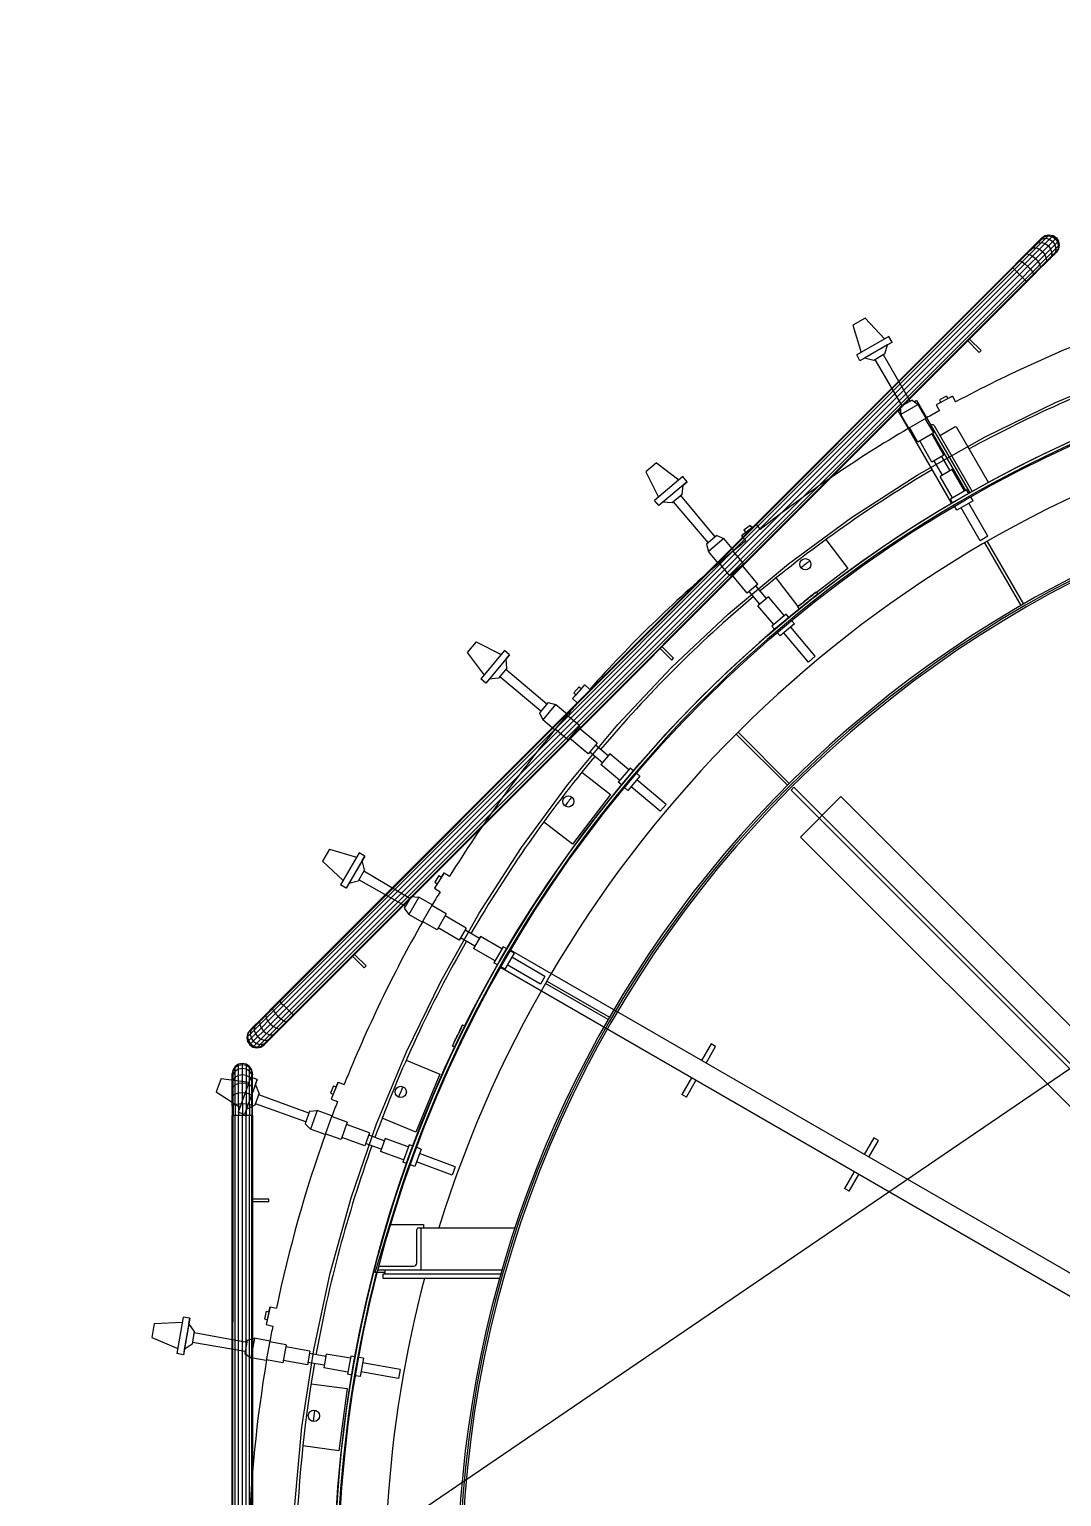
# Model space of a CAD drawing. Header units: metres. Extents: x 0 to 63075, y 0 to 44550.
# Drawn here: x 56310 to 56681, y 40402 to 40929 of the extents above; entities that cross this region are included whole.
import ezdxf

# ---------------------------------------------------------------- set-up
doc = ezdxf.new("R2010")
doc.units = ezdxf.units.M
doc.header["$LTSCALE"] = 75
for name, color, linetype in [('GSB', 7, 'Continuous'), ('ML6', 1, 'Continuous'), ('SDM', 7, 'Continuous'), ('SL1', 8, 'Continuous')]:
    doc.layers.add(name, color=color, linetype=linetype)
doc.styles.add('ROMANS', font='ROMANS.SHX')
doc.dimstyles.new('75___1-75', dxfattribs={"dimscale": 75, "dimtxt": 2.5, "dimasz": 2, "dimexe": 1.5, "dimexo": 1, "dimgap": 0.5, "dimtad": 1, "dimdec": 0, "dimzin": 12, "dimtxsty": 'ROMANS', "dimcen": 0, "dimclrd": 256, "dimclre": 256, "dimclrt": 3, "dimazin": 3, "dimtfac": 1, "dimtdec": 0, "dimtmove": 0, "dimatfit": 0, "dimfxl": 1, "dimlwd": -1, "dimlwe": -1, "dimarcsym": 0})

# ---------------------------------------------------------------- blocks, each defined once
blk = doc.blocks.new('A$C6bae614f')
at = {"layer": 'SL1'}
for p, q in [((391580.4, 46855.4), (391511.6, 46786.6)), ((391549.6, 46859.1), (391525, 46834.5)), ((391543.9, 46850.8), (391529.2, 46836.1)), ((391551.1, 46850.5), (391535.4, 46834.8)), ((391596.3, 46858.1), (391537.5, 46799.3)), ((391538.4, 46848), (391543.9, 46850.8)), ((391556.1, 46863), (391543.9, 46850.8)), ((391543.9, 46850.8), (391551.1, 46850.5)), ((391558, 46867.6), (391549.6, 46859.1)), ((391549.6, 46859.1), (391556.1, 46863)), ((391564.2, 46863.6), (391551.1, 46850.5)), ((391551.1, 46850.5), (391559, 46847.2)), ((391565.3, 46872.2), (391556.1, 46863)), ((391556.1, 46863), (391564.2, 46863.6)), ((391563.3, 46872.8), (391558, 46867.6)), ((391558, 46867.6), (391565.3, 46872.2)), ((391559, 46847.2), (391583.1, 46871.3)), ((391563.3, 46872.8), (391571, 46877.9)), ((391565.1, 46874.6), (391563.3, 46872.8)), ((391574.1, 46873.5), (391564.2, 46863.6)), ((391564.2, 46863.6), (391572.7, 46861)), ((391565.1, 46874.6), (391573, 46879.9)), ((391571, 46877.9), (391565.3, 46872.2)), ((391565.3, 46872.2), (391574.1, 46873.5)), ((391571, 46877.9), (391573, 46879.9)), ((391571, 46877.9), (391580.2, 46879.6)), ((391572.7, 46861), (391580.4, 46855.4)), ((391573, 46879.9), (391582.3, 46881.7)), ((391580.2, 46879.6), (391574.1, 46873.5)), ((391574.1, 46873.5), (391583.1, 46871.3)), ((391580.2, 46879.6), (391582.3, 46881.7)), ((391580.2, 46879.6), (391589.5, 46877.7)), ((391590.8, 46865.9), (391580.4, 46855.4)), ((391580.4, 46855.4), (391585.9, 46847.8)), ((391582.3, 46881.7), (391591.6, 46879.9)), ((391583.1, 46871.3), (391589.5, 46877.7)), ((391583.1, 46871.3), (391590.8, 46865.9)), ((391598.5, 46849.1), (391588.6, 46839.2)), ((391589.5, 46877.7), (391591.6, 46879.9)), ((391589.5, 46877.7), (391597.4, 46872.4)), ((391599.6, 46874.6), (391590.8, 46865.9)), ((391590.8, 46865.9), (391596.3, 46858.1)), ((391591.6, 46879.9), (391599.6, 46874.6)), ((391602.7, 46864.5), (391596.3, 46858.1)), ((391596.3, 46858.1), (391598.5, 46849.1)), ((391598.5, 46849.1), (391597.2, 46840.3)), ((391597.4, 46872.4), (391602.7, 46864.5)), ((391604.6, 46855.2), (391598.5, 46849.1)), ((391599.6, 46874.6), (391604.8, 46866.7)), ((391602.7, 46864.5), (391604.8, 46866.7)), ((391602.7, 46864.5), (391604.6, 46855.2)), ((391604.6, 46855.2), (391602.9, 46846)), ((391604.6, 46855.2), (391606.7, 46857.3)), ((391604.8, 46866.7), (391606.7, 46857.3)), ((391606.7, 46857.3), (391604.8, 46848)), ((389722.6, 45029.6), (391529.2, 46836.1)), ((391510.1, 46819.6), (391494.3, 46803.9)), ((391517.8, 46817.3), (391499.4, 46798.8)), ((391525, 46834.5), (391510.1, 46819.6)), ((391510.1, 46819.6), (391512.9, 46819.8)), ((391512.9, 46819.8), (391517.8, 46817.3)), ((391535.4, 46834.8), (391517.8, 46817.3)), ((391517.8, 46817.3), (391524.3, 46812.5)), ((391588.6, 46839.2), (391523.8, 46774.4)), ((391524.3, 46812.5), (391542.6, 46830.8)), ((391525, 46834.5), (391529.2, 46836.1)), ((391529.2, 46836.1), (391535.4, 46834.8)), ((391535.4, 46834.8), (391542.6, 46830.8)), ((391542.6, 46830.8), (391559, 46847.2)), ((391542.6, 46830.8), (391549.8, 46824.8)), ((391588, 46831.1), (391544.7, 46787.9)), ((391549.8, 46824.8), (391555.8, 46817.6)), ((391555.8, 46817.6), (391559.8, 46810.4)), ((391559, 46847.2), (391566.4, 46841.5)), ((391566.4, 46841.5), (391572.2, 46834)), ((391572.2, 46834), (391575.5, 46826.1)), ((391584.1, 46824.6), (391572.9, 46813.4)), ((391575.7, 46818.9), (391572.9, 46813.4)), ((391575.5, 46826.1), (391575.7, 46818.9)), ((391592.6, 46833.1), (391584.1, 46824.6)), ((391588, 46831.1), (391584.1, 46824.6)), ((391585.9, 46847.8), (391588.6, 46839.2)), ((391597.2, 46840.3), (391588, 46831.1)), ((391588.6, 46839.2), (391588, 46831.1)), ((391597.2, 46840.3), (391592.6, 46833.1)), ((391597.8, 46838.3), (391592.6, 46833.1)), ((391604.8, 46848), (391597.2, 46840.3)), ((391602.9, 46846), (391597.8, 46838.3)), ((391597.8, 46838.3), (391599.6, 46840.1)), ((391604.8, 46848), (391599.6, 46840.1)), ((391499.4, 46798.8), (389707.6, 45007.1)), ((391544.6, 46785.1), (389728.9, 44969.6)), ((389729.9, 45018.2), (391505, 46793.2)), ((389738.5, 45048.2), (391494.3, 46803.9)), ((391511.6, 46786.6), (389755.8, 45030.9)), ((391518.2, 46780), (389762.4, 45024.3)), ((391544.7, 46787.9), (389771.7, 45015)), ((391494.3, 46803.9), (391495.7, 46802.6)), ((391495.7, 46802.6), (391499.4, 46798.8)), ((391499.4, 46798.8), (391523.8, 46774.4)), ((391524.3, 46812.5), (391505, 46793.2)), ((391537.5, 46799.3), (391518.2, 46780)), ((391524.3, 46812.5), (391531.2, 46806.2)), ((391531.2, 46806.2), (391537.5, 46799.3)), ((391537.5, 46799.3), (391542.2, 46792.9)), ((391542.2, 46792.9), (391544.7, 46787.9)), ((391559.5, 46800), (391544.6, 46785.1)), ((391544.7, 46787.9), (391544.6, 46785.1)), ((391572.9, 46813.4), (391559.5, 46800)), ((391561.1, 46804.2), (391559.5, 46800)), ((391559.8, 46810.4), (391561.1, 46804.2)), ((391523.8, 46774.4), (389732, 44982.7)), ((391523.8, 46774.4), (391527.5, 46770.7)), ((391527.5, 46770.7), (391528.8, 46769.4)), ((391141.5, 46682), (391112.4, 46665.2)), ((391141.5, 46682), (391187.7, 46632.5)), ((391112.4, 46665.2), (391132.1, 46600.5)), ((391198.4, 46638.7), (391121.4, 46594.3)), ((391206.3, 46625), (391198.4, 46638.7)), ((391206.3, 46625), (391129.3, 46580.6)), ((391195.3, 46618.6), (391140.3, 46586.9)), ((391189.2, 46596.7), (391195.3, 46618.6)), ((391195.3, 46618.6), (391206.3, 46625)), ((391387.4, 46627.9), (391415.1, 46600.3)), ((391419.6, 46604.8), (391391.9, 46632.4)), ((391415.1, 46600.3), (391419.6, 46604.8)), ((391129.3, 46580.6), (391121.4, 46594.3)), ((391140.3, 46586.9), (391129.3, 46580.6)), ((391162.3, 46581.2), (391140.3, 46586.9)), ((391189.2, 46596.7), (391162.3, 46581.2)), ((391230.6, 46472.7), (391165.8, 46583.2)), ((391249.1, 46483.3), (391185.8, 46594.8)), ((391597.6, 46480.7), (391770.5, 46552.3)), ((391221, 46459.9), (391226.4, 46463)), ((391254, 46486.2), (391225.7, 46469.8)), ((391225.7, 46469.8), (391227.5, 46451.6)), ((391268.8, 46475.5), (391227.5, 46451.6)), ((391254, 46486.2), (391268.8, 46475.5)), ((391263.8, 46484.6), (391259.5, 46482.2)), ((391265, 46485.3), (391263.8, 46484.6)), ((391265, 46485.3), (391392.5, 46264.4)), ((391287.5, 46443.3), (391268.8, 46475.5)), ((391350.8, 46495.5), (391312.1, 46475.1)), ((391323, 46480.8), (391312.1, 46475.1)), ((391312.1, 46475.1), (391319.5, 46460.9)), ((391336.6, 46495.9), (391319.8, 46487.1)), ((391319.8, 46487.1), (391323, 46480.8)), ((391339.9, 46489.7), (391323, 46480.8)), ((391336.6, 46495.9), (391339.9, 46489.7)), ((391339.9, 46489.7), (391350.8, 46495.5)), ((391350.8, 46495.5), (391358, 46481.8)), ((391429.3, 46398.7), (391597.6, 46480.7)), ((391221, 46459.9), (391348.5, 46239)), ((391246.1, 46419.4), (391227.5, 46451.6)), ((391287.5, 46443.3), (391246.1, 46419.4)), ((391305.8, 46407.7), (391285.8, 46442.4)), ((391267.7, 46385.7), (391247.7, 46420.3)), ((391266.2, 46306.8), (391429.3, 46398.7)), ((391305.8, 46407.7), (391267.7, 46385.7)), ((391300.7, 46426.1), (391299.5, 46425.4)), ((391330.5, 46354.3), (391301.2, 46405.1)), ((391303.3, 46406.2), (391381.9, 46269.9)), ((391306.8, 46425.5), (391398, 46267.5)), ((391325.9, 46404.4), (391354.9, 46421.1)), ((391436.9, 46289), (391361, 46420.5)), ((391301.6, 46337.6), (391272.3, 46388.4)), ((390641.9, 46335.8), (390616.1, 46314.2)), ((390641.9, 46335.8), (390695.9, 46295.1)), ((391330.5, 46354.3), (391301.6, 46337.6)), ((391326.7, 46306.3), (391306.8, 46340.6)), ((391345.1, 46316.9), (391325.3, 46351.3)), ((390616.1, 46314.2), (390646.8, 46253.8)), ((390705.4, 46303), (390637.3, 46245.9)), ((390715.6, 46290.9), (390647.5, 46233.8)), ((390715.6, 46290.9), (390705.4, 46303)), ((390705.9, 46282.7), (390715.6, 46290.9)), ((391109, 46205.1), (391266.2, 46306.8)), ((391350.4, 46320), (391321.4, 46303.3)), ((391351, 46252.1), (391321.4, 46303.3)), ((391379.9, 46268.8), (391350.4, 46320)), ((390705.9, 46282.7), (390657.2, 46241.9)), ((390703.7, 46260.1), (390679.9, 46240.1)), ((390782.4, 46158.8), (390700.7, 46257.5)), ((390703.7, 46260.1), (390705.9, 46282.7)), ((391384.7, 46271.5), (391346.2, 46249.3)), ((391389.8, 46262.8), (391384.7, 46271.5)), ((391400, 46245.1), (391394.5, 46254.6)), ((390647.5, 46233.8), (390637.3, 46245.9)), ((390657.2, 46241.9), (390647.5, 46233.8)), ((390679.9, 46240.1), (390657.2, 46241.9)), ((390766, 46145.1), (390683, 46242.7)), ((391351.2, 46240.6), (391346.2, 46249.3)), ((391361.4, 46222.9), (391356, 46232.3)), ((391400, 46245.1), (391361.4, 46222.9)), ((391417.1, 46149.6), (391371.5, 46228.7)), ((391435.6, 46160.2), (391389.9, 46239.3)), ((390880.4, 46188.4), (390845.8, 46161.6)), ((390866.3, 46186.4), (390851.4, 46174.8)), ((390866.3, 46186.4), (390870.6, 46180.9)), ((390870.6, 46180.9), (390880.4, 46188.4)), ((390880.4, 46188.4), (390889.9, 46176.2)), ((390958.2, 46094.2), (391109, 46205.1)), ((390786.7, 46162.4), (390761.7, 46141.5)), ((390803.2, 46154.6), (390766.6, 46123.9)), ((390786.7, 46162.4), (390803.2, 46154.6)), ((390827.1, 46126), (390803.2, 46154.6)), ((390855.6, 46169.2), (390845.8, 46161.6)), ((390845.8, 46161.6), (390855.6, 46148.9)), ((390851.4, 46174.8), (390855.6, 46169.2)), ((390870.6, 46180.9), (390855.6, 46169.2)), ((391047.7, 46152.4), (391100.6, 46083.4)), ((391435.6, 46160.2), (391417.1, 46149.6)), ((391433.9, 46148.1), (391520.7, 45997.9)), ((390761.7, 46141.5), (390766.6, 46123.9)), ((390790.5, 46095.3), (390766.6, 46123.9)), ((390827.1, 46126), (390790.5, 46095.3)), ((390851.4, 46094.2), (390825.7, 46124.8)), ((391515.2, 45994.7), (391428.4, 46144.9)), ((390817.6, 46065.9), (390791.9, 46096.5)), ((390814.4, 45974.3), (390958.2, 46094.2)), ((390851.4, 46094.2), (390817.6, 46065.9)), ((390885, 46045.9), (390847.3, 46090.8)), ((391100.6, 46083.4), (391025.2, 46025.5)), ((390859.4, 46024.4), (390821.7, 46069.3)), ((390885, 46045.9), (390859.4, 46024.4)), ((390905.8, 46011.6), (390880.3, 46042)), ((390981.4, 45992.4), (390928.7, 46061)), ((390889.5, 45997.9), (390864, 46028.3)), ((390910.5, 46015.5), (390884.9, 45994)), ((390948.4, 45970.2), (390910.5, 46015.5)), ((391024.4, 46026.5), (391028.4, 46021.6)), ((390678.1, 45846), (390814.4, 45974.3)), ((390922.9, 45948.8), (390884.9, 45994)), ((390952.7, 45973.8), (390918.6, 45945.2)), ((390959.2, 45966.1), (390952.7, 45973.8)), ((390984.5, 45986.7), (390980.5, 45991.7)), ((390925.1, 45937.5), (390918.6, 45945.2)), ((390972.3, 45950.4), (390938.2, 45921.8)), ((391022.1, 45873), (390963.4, 45943)), ((390972.3, 45950.4), (390965.3, 45958.8)), ((390210, 45908), (390188.4, 45882.3)), ((390210, 45908), (390270.3, 45877.4)), ((390938.2, 45921.8), (390931.2, 45930.2)), ((391005.8, 45859.3), (390947.1, 45929.3)), ((390188.4, 45882.3), (390229.1, 45828.2)), ((390278.3, 45886.8), (390221.1, 45818.7)), ((390290.4, 45876.7), (390233.2, 45808.6)), ((390282.3, 45866.9), (390241.4, 45818.2)), ((390290.4, 45876.7), (390278.3, 45886.8)), ((390282.3, 45866.9), (390290.4, 45876.7)), ((390284, 45844.3), (390282.3, 45866.9)), ((390650.9, 45891.5), (390678.6, 45863.9)), ((390683.1, 45868.3), (390655.4, 45896)), ((390678.6, 45863.9), (390683.1, 45868.3)), ((391022.1, 45873), (391005.8, 45859.3)), ((390284, 45844.3), (390264, 45820.5)), ((390379.1, 45758.2), (390281.5, 45841.2)), ((390549.8, 45709.7), (390678.1, 45846)), ((390233.2, 45808.6), (390221.1, 45818.7)), ((390241.4, 45818.2), (390233.2, 45808.6)), ((390264, 45820.5), (390241.4, 45818.2)), ((390365.3, 45741.8), (390266.6, 45823.5)), ((390470.5, 45804.4), (390441.1, 45772)), ((390456.9, 45799.9), (390444.2, 45785.9)), ((390462.2, 45795.2), (390449.4, 45781.1)), ((390456.9, 45799.9), (390462.2, 45795.2)), ((390462.2, 45795.2), (390470.5, 45804.4)), ((390470.5, 45804.4), (390481.9, 45794)), ((390382.7, 45762.5), (390361.7, 45737.5)), ((390382.7, 45762.5), (390400.3, 45757.6)), ((390449.4, 45781.1), (390441.1, 45772)), ((390441.1, 45772), (390452.9, 45761.2)), ((390444.2, 45785.9), (390449.4, 45781.1)), ((390361.7, 45737.5), (390369.6, 45721)), ((390400.3, 45757.6), (390369.6, 45721)), ((390428.8, 45733.7), (390398.1, 45697.1)), ((390428.8, 45733.7), (390400.3, 45757.6)), ((390458.2, 45706.5), (390427.6, 45732.2)), ((390398.1, 45697.1), (390369.6, 45721)), ((390429.9, 45672.8), (390399.3, 45698.5)), ((390429.9, 45565.9), (390549.8, 45709.7)), ((390458.2, 45706.5), (390429.9, 45672.8)), ((390499.7, 45664.8), (390454.8, 45702.5)), ((390837.3, 45691.4), (390959.9, 45568.7)), ((390478.2, 45639.2), (390433.4, 45676.9)), ((390499.7, 45664.8), (390478.2, 45639.2)), ((390526.2, 45634.6), (390495.8, 45660.2)), ((390955.5, 45564.2), (390832.8, 45686.9)), ((390512.5, 45618.4), (390482.1, 45643.8)), ((390530.1, 45639.3), (390508.6, 45613.7)), ((390575.4, 45601.3), (390530.1, 45639.3)), ((390463.1, 45595.5), (390532.1, 45542.5)), ((390553.9, 45575.7), (390508.6, 45613.7)), ((390578.9, 45605.5), (390550.3, 45571.5)), ((390602.3, 45585.9), (390573.7, 45551.9)), ((390586.7, 45599.1), (390578.9, 45605.5)), ((390602.3, 45585.9), (390593.9, 45593)), ((390319, 45415.2), (390429.9, 45565.9)), ((390558.1, 45565), (390550.3, 45571.5)), ((390573.7, 45551.9), (390565.3, 45558.9)), ((390651.1, 45502), (390581.2, 45560.7)), ((390664.8, 45518.3), (390594.8, 45577.1)), ((390964.6, 45552.8), (390971.3, 45559.5)), ((392654.9, 43862.4), (390964.6, 45552.8)), ((390971.3, 45559.5), (392661.6, 43869.1)), ((390532.1, 45542.5), (390440.7, 45423.5)), ((390664.8, 45518.3), (390651.1, 45502)), ((390987, 45440.5), (391083.5, 45537.1)), ((391083.5, 45537.1), (392712, 43908.5)), ((390440.7, 45423.5), (390371.8, 45476.5)), ((389858.9, 45411.8), (389842.1, 45382.7)), ((389858.9, 45411.8), (389923.7, 45392.1)), ((390217.4, 45258), (390319, 45415.2)), ((392615.5, 43811.9), (390987, 45440.5)), ((389842.1, 45382.7), (389891.6, 45336.5)), ((389929.8, 45402.8), (389885.4, 45325.8)), ((389943.6, 45394.9), (389899.1, 45317.9)), ((389937.3, 45383.9), (389905.5, 45328.9)), ((389943.6, 45394.9), (389929.8, 45402.8)), ((389937.3, 45383.9), (389943.6, 45394.9)), ((389942.9, 45361.9), (389937.3, 45383.9)), ((389942.9, 45361.9), (389927.4, 45335)), ((390051.5, 45293.6), (389940.9, 45358.4)), ((390133.4, 45354.9), (390110.1, 45318)), ((390120.9, 45348.2), (390110.8, 45332.2)), ((390126.9, 45344.5), (390116.7, 45328.4)), ((390120.9, 45348.2), (390126.9, 45344.5)), ((390126.9, 45344.5), (390133.4, 45354.9)), ((390133.4, 45354.9), (390146.6, 45346.8)), ((389899.1, 45317.9), (389885.4, 45325.8)), ((389905.5, 45328.9), (389899.1, 45317.9)), ((389927.4, 45335), (389905.5, 45328.9)), ((390040.8, 45275.1), (389929.4, 45338.4)), ((390116.7, 45328.4), (390110.1, 45318)), ((390110.1, 45318), (390123.7, 45309.4)), ((390110.8, 45332.2), (390116.7, 45328.4)), ((390054.3, 45298.5), (390038, 45270.2)), ((390038, 45270.2), (390048.6, 45255.3)), ((390072.5, 45296.7), (390048.6, 45255.3)), ((390054.3, 45298.5), (390072.5, 45296.7)), ((390104.7, 45278.1), (390072.5, 45296.7)), ((390104.7, 45278.1), (390080.8, 45236.7)), ((390138.4, 45256.5), (390103.8, 45276.5)), ((390080.8, 45236.7), (390048.6, 45255.3)), ((390116.4, 45218.3), (390081.7, 45238.3)), ((390138.4, 45256.5), (390116.4, 45218.3)), ((390125.4, 45094.9), (390217.4, 45258)), ((390186.5, 45222.6), (390135.7, 45251.9)), ((390169.8, 45193.6), (390119, 45222.9)), ((390186.5, 45222.6), (390169.8, 45193.6)), ((390207.2, 45179.1), (390172.8, 45198.9)), ((390217.8, 45197.5), (390183.5, 45217.3)), ((390220.8, 45202.7), (390204.1, 45173.8)), ((390272, 45173.2), (390220.8, 45202.7)), ((390255.3, 45144.3), (390204.1, 45173.8)), ((390274.8, 45178), (390252.6, 45139.5)), ((390283.5, 45172.9), (390274.8, 45178)), ((390301.2, 45162.7), (390291.8, 45168.2)), ((392016.4, 44174.6), (390292.7, 45169.8)), ((389914.4, 45155.1), (389942.1, 45127.4)), ((389946.6, 45131.9), (389918.9, 45159.6)), ((389942.1, 45127.4), (389946.6, 45131.9)), ((390261.3, 45134.4), (390252.6, 45139.5)), ((391992.3, 44132.8), (390268.6, 45128)), ((390279, 45124.2), (390269.5, 45129.7)), ((390301.2, 45162.7), (390279, 45124.2)), ((390363.9, 45088.6), (390284.8, 45134.2)), ((390374.5, 45107), (390295.4, 45152.7)), ((390043.4, 44926.6), (390125.4, 45094.9)), ((390374.5, 45107), (390363.9, 45088.6)), ((390379.1, 45095.7), (390529.4, 45009)), ((390526.2, 45003.5), (390376, 45090.2)), ((389722.6, 45029.6), (389679.4, 44986.4)), ((389722.8, 45032.4), (389707.8, 45017.5)), ((389722.8, 45032.4), (389722.6, 45029.6)), ((389722.6, 45029.6), (389725.1, 45024.7)), ((389738.5, 45048.2), (389722.8, 45032.4)), ((389762.4, 45024.3), (389724.8, 44986.7)), ((389725.1, 45024.7), (389729.9, 45018.2)), ((389736.2, 45011.3), (389755.8, 45030.9)), ((389738.5, 45048.2), (389739.8, 45046.9)), ((389739.8, 45046.9), (389743.6, 45043.1)), ((389743.6, 45043.1), (389749.2, 45037.5)), ((389749.2, 45037.5), (389768, 45018.7)), ((389717.6, 44992.7), (389670, 44945.2)), ((389694.4, 45004.1), (389674.8, 44984.5)), ((389707.6, 45007.1), (389678.7, 44978.3)), ((389683.2, 44992.9), (389679.4, 44986.4)), ((389681.4, 44969.8), (389729.9, 45018.2)), ((389694.4, 45004.1), (389691.6, 44998.6)), ((389691.6, 44998.6), (389691.9, 44991.4)), ((389691.9, 44991.4), (389695.1, 44983.5)), ((389707.8, 45017.5), (389694.4, 45004.1)), ((389707.8, 45017.5), (389706.3, 45013.3)), ((389706.3, 45013.3), (389707.6, 45007.1)), ((389707.6, 45007.1), (389711.6, 44999.9)), ((389771.7, 45015), (389711.3, 44954.5)), ((389711.6, 44999.9), (389717.6, 44992.7)), ((389736.2, 45011.3), (389717.6, 44992.7)), ((389717.6, 44992.7), (389724.8, 44986.7)), ((389729.9, 45018.2), (389736.2, 45011.3)), ((389736.2, 45011.3), (389743.1, 45005)), ((389743.1, 45005), (389749.5, 45000.3)), ((389749.5, 45000.3), (389754.5, 44997.8)), ((389754.5, 44997.8), (389757.3, 44997.9)), ((389768, 45018.7), (389773, 45013.7)), ((390177.7, 44990.6), (390183.4, 44987.9)), ((389662.5, 44969.5), (389660.7, 44960.2)), ((389662.7, 44962.3), (389660.7, 44960.2)), ((389660.7, 44960.2), (389662.5, 44950.9)), ((389667.8, 44977.5), (389662.5, 44969.5)), ((389664.5, 44971.5), (389662.5, 44969.5)), ((389664.7, 44953), (389662.5, 44950.9)), ((389678.7, 44978.3), (389662.7, 44962.3)), ((389664.5, 44971.5), (389662.7, 44962.3)), ((389662.7, 44962.3), (389664.7, 44953)), ((389669.6, 44979.2), (389664.5, 44971.5)), ((389670.2, 44977.2), (389664.5, 44971.5)), ((389664.7, 44953), (389671.1, 44959.4)), ((389664.7, 44953), (389670, 44945.2)), ((389669.6, 44979.2), (389667.8, 44977.5)), ((389670.2, 44977.2), (389668.9, 44968.4)), ((389668.9, 44968.4), (389671.1, 44959.4)), ((389674.8, 44984.5), (389669.6, 44979.2)), ((389679.4, 44986.4), (389670.2, 44977.2)), ((389674.8, 44984.5), (389670.2, 44977.2)), ((389671.1, 44959.4), (389681.4, 44969.8)), ((389671.1, 44959.4), (389676.5, 44951.7)), ((389679.4, 44986.4), (389678.7, 44978.3)), ((389678.7, 44978.3), (389681.4, 44969.8)), ((389681.4, 44969.8), (389687, 44962.1)), ((389708.3, 44970.3), (389684.3, 44946.2)), ((389687, 44962.1), (389694.6, 44956.6)), ((389716.3, 44967), (389693.3, 44944)), ((389694.6, 44956.6), (389703.1, 44953.9)), ((389695.1, 44983.5), (389700.9, 44976.1)), ((389700.9, 44976.1), (389708.3, 44970.3)), ((389711.3, 44954.5), (389702.1, 44945.3)), ((389703.1, 44953.9), (389711.3, 44954.5)), ((389717.7, 44958.4), (389704.1, 44944.7)), ((389724.8, 44986.7), (389708.3, 44970.3)), ((389708.3, 44970.3), (389716.3, 44967)), ((389711.3, 44954.5), (389717.7, 44958.4)), ((389732, 44982.7), (389716.3, 44967)), ((389716.3, 44967), (389723.5, 44966.8)), ((389728.9, 44969.6), (389717.7, 44958.4)), ((389723.5, 44966.8), (389728.9, 44969.6)), ((389724.8, 44986.7), (389732, 44982.7)), ((389732, 44982.7), (389738.2, 44981.4)), ((389738.2, 44981.4), (389742.3, 44983)), ((389662.5, 44950.9), (389667.8, 44942.9)), ((389670, 44945.2), (389667.8, 44942.9)), ((389667.8, 44942.9), (389675.7, 44937.7)), ((389670, 44945.2), (389677.9, 44939.8)), ((389677.9, 44939.8), (389675.7, 44937.7)), ((389675.7, 44937.7), (389685.1, 44935.8)), ((389676.5, 44951.7), (389684.3, 44946.2)), ((389684.3, 44946.2), (389677.9, 44939.8)), ((389677.9, 44939.8), (389687.1, 44937.9)), ((389684.3, 44946.2), (389693.3, 44944)), ((389693.3, 44944), (389685.1, 44935.8)), ((389685.1, 44935.8), (389694.4, 44937.7)), ((389687.1, 44937.9), (389696.3, 44939.6)), ((389693.3, 44944), (389702.1, 44945.3)), ((389694.4, 44937.7), (389702.3, 44942.9)), ((389696.3, 44939.6), (389694.4, 44937.7)), ((389702.1, 44945.3), (389696.3, 44939.6)), ((389696.3, 44939.6), (389704.1, 44944.7)), ((389702.1, 44945.3), (389709.3, 44950)), ((389704.1, 44944.7), (389702.3, 44942.9)), ((389971.8, 44753.7), (390043.4, 44926.6)), ((390158.9, 44937.4), (390153.2, 44940.2)), ((390772.6, 44945.7), (390749.7, 44906)), ((390760.7, 44899.6), (390783.6, 44939.3)), ((390783.6, 44939.3), (390772.6, 44945.7)), ((389627.9, 44883.5), (389626, 44874.1)), ((389633.1, 44891.4), (389627.9, 44883.5)), ((389633.1, 44888.5), (389627.9, 44880.7)), ((389627.9, 44798.5), (389627.9, 44883.5)), ((389641.1, 44896.7), (389633.1, 44891.4)), ((389641.1, 44893.6), (389633.1, 44888.5)), ((389633.1, 44800.2), (389633.1, 44891.4)), ((389641.1, 44884.6), (389633.1, 44879.8)), ((389650.4, 44898.5), (389641.1, 44896.7)), ((389641.1, 44893.6), (389641.1, 44896.7)), ((389650.4, 44895.4), (389641.1, 44893.6)), ((389641.1, 44801.4), (389641.1, 44893.6)), ((389650.4, 44886.2), (389641.1, 44884.6)), ((389650.4, 44801.8), (389650.4, 44898.5)), ((389659.7, 44896.7), (389650.4, 44898.5)), ((389659.7, 44893.6), (389650.4, 44895.4)), ((389659.7, 44884.6), (389650.4, 44886.2)), ((389667.7, 44891.4), (389659.7, 44896.7)), ((389659.7, 44893.6), (389659.7, 44896.7)), ((389667.7, 44888.5), (389659.7, 44893.6)), ((389659.7, 44893.6), (389659.7, 44801.4)), ((389667.7, 44879.8), (389659.7, 44884.6)), ((389672.9, 44883.5), (389667.7, 44891.4)), ((389667.7, 44800.2), (389667.7, 44891.4)), ((389672.9, 44880.7), (389667.7, 44888.5)), ((389674.8, 44874.1), (389672.9, 44883.5)), ((389672.9, 44880.7), (389672.9, 44883.5)), ((390042.5, 44906.3), (390122.8, 44873)), ((389599.4, 44862.2), (389587.9, 44830.6)), ((389599.4, 44862.2), (389666.5, 44854)), ((389627.9, 44880.7), (389626, 44871.6)), ((389626, 44796.4), (389626, 44874.1)), ((389627.9, 44872.7), (389626, 44864.2)), ((389627.9, 44859.6), (389626, 44852.3)), ((389633.1, 44879.8), (389627.9, 44872.7)), ((389633.1, 44865.8), (389627.9, 44859.6)), ((389633.1, 44847.3), (389627.9, 44842.3)), ((389641.1, 44870), (389633.1, 44865.8)), ((389641.1, 44850.5), (389633.1, 44847.3)), ((389670.8, 44865.6), (389640.4, 44782.1)), ((389650.4, 44871.4), (389641.1, 44870)), ((389650.4, 44851.7), (389641.1, 44850.5)), ((389659.7, 44870), (389650.4, 44871.4)), ((389659.7, 44850.5), (389650.4, 44851.7)), ((389685.7, 44860.2), (389655.2, 44776.7)), ((389681.4, 44848.3), (389659.6, 44788.6)), ((389667.7, 44865.8), (389659.7, 44870)), ((389667.7, 44847.2), (389659.7, 44850.5)), ((389672.9, 44872.7), (389667.7, 44879.8)), ((389672.9, 44859.6), (389667.7, 44865.8)), ((389672.9, 44842.3), (389667.7, 44847.2)), ((389685.7, 44860.2), (389670.8, 44865.6)), ((389672.9, 44880.7), (389674.8, 44871.6)), ((389672.9, 44872.7), (389672.9, 44880.7)), ((389672.9, 44798.5), (389672.9, 44872.7)), ((389674.8, 44864.2), (389672.9, 44872.7)), ((389674.8, 44852.3), (389672.9, 44859.6)), ((389673.8, 44868.9), (389674.6, 44872.9)), ((389674, 44867.8), (389674.8, 44871.6)), ((389674.8, 44871.6), (389674.8, 44874.1)), ((389674.8, 44796.4), (389674.8, 44871.6)), ((389681.4, 44848.3), (389685.7, 44860.2)), ((389690.8, 44827.6), (389681.4, 44848.3)), ((389879.6, 44853.8), (389863.1, 44813.4)), ((389874.9, 44842.4), (389879.6, 44853.8)), ((389879.6, 44853.8), (389893.9, 44848)), ((390122.8, 44873), (390065.4, 44734.4)), ((390725.6, 44864.1), (390702.6, 44824.4)), ((390713.6, 44818.1), (390736.6, 44857.8)), ((389587.9, 44830.6), (389644.6, 44793.7)), ((389627.9, 44842.3), (389626, 44836.5)), ((389627.9, 44821.6), (389626, 44817.5)), ((389633.1, 44825), (389627.9, 44821.6)), ((389641.1, 44827.3), (389633.1, 44825)), ((389650.4, 44828.1), (389641.1, 44827.3)), ((389659.7, 44827.3), (389650.4, 44828.1)), ((389667.7, 44825), (389659.7, 44827.3)), ((389672.9, 44821.6), (389667.7, 44825)), ((389674.8, 44836.5), (389672.9, 44842.3)), ((389674.8, 44817.5), (389672.9, 44821.6)), ((389690.8, 44827.6), (389680.1, 44798.4)), ((389809.5, 44779.2), (389689.4, 44823.8)), ((389868.4, 44845), (389861.3, 44827.5)), ((389861.3, 44827.5), (389867.7, 44824.8)), ((389867.7, 44824.8), (389863.1, 44813.4)), ((389863.1, 44813.4), (389877.9, 44807.3)), ((389874.9, 44842.4), (389867.7, 44824.8)), ((389868.4, 44845), (389874.9, 44842.4)), ((390713.6, 44818.1), (390702.6, 44824.4)), ((389627.9, 44798.5), (389626, 44796.4)), ((389626, 44796.4), (389626, 44774.1)), ((389633.1, 44800.2), (389627.9, 44798.5)), ((389627.9, 44798.5), (389627.9, 44774.1)), ((389633.1, 44800.2), (389633.1, 44774.1)), ((389641.1, 44801.4), (389633.1, 44800.2)), ((389655.2, 44776.7), (389640.4, 44782.1)), ((389650.4, 44801.8), (389641.1, 44801.4)), ((389641.1, 44801.4), (389641.1, 44774.1)), ((389659.7, 44801.4), (389650.4, 44801.8)), ((389650.4, 44801.8), (389650.4, 44774.1)), ((389659.6, 44788.6), (389655.2, 44776.7)), ((389680.1, 44798.4), (389659.6, 44788.6)), ((389659.7, 44801.4), (389659.7, 44774.1)), ((389667.7, 44800.2), (389659.7, 44801.4)), ((389667.7, 44800.2), (389667.7, 44774.1)), ((389672.9, 44798.5), (389667.7, 44800.2)), ((389674.8, 44796.4), (389672.9, 44798.5)), ((389672.9, 44798.5), (389672.9, 44774.1)), ((389674.8, 44774.1), (389674.8, 44796.4)), ((389802.2, 44759.1), (389681.5, 44802.1)), ((389811.4, 44784.5), (389800.3, 44753.8)), ((389811.4, 44784.5), (389829.7, 44785.9)), ((389829.7, 44785.9), (389813.3, 44741)), ((389864.6, 44773.2), (389829.7, 44785.9)), ((389626, 43200.4), (389626, 44774.1)), ((389627.9, 44774.1), (389626, 44774.1)), ((389627.8, 43206.9), (389627.9, 44774.1)), ((389633.1, 44774.1), (389627.9, 44774.1)), ((389641.1, 44774.1), (389633.1, 44774.1)), ((389633.1, 43220.5), (389633.1, 44774.1)), ((389641, 43234.8), (389641.1, 44774.1)), ((389659.7, 44774.1), (389641.1, 44774.1)), ((389650.4, 43247.2), (389650.4, 44774.1)), ((389659.7, 43256.8), (389659.7, 44774.1)), ((389672.9, 44774.1), (389659.7, 44774.1)), ((389667.6, 43263.4), (389667.7, 44774.1)), ((389672.9, 43267.2), (389672.9, 44774.1)), ((389674.8, 44774.1), (389672.9, 44774.1)), ((389674.8, 44774.1), (389674.8, 43268.4)), ((389800.3, 44753.8), (389813.3, 44741)), ((389864.6, 44773.2), (389848.3, 44728.3)), ((389901.6, 44757.7), (389864, 44771.4)), ((389901.6, 44757.7), (389886.5, 44716.3)), ((389954.8, 44732.7), (389899.8, 44752.7)), ((389910.7, 44576.7), (389971.8, 44753.7)), ((390065.4, 44734.4), (389985.1, 44767.7)), ((389848.3, 44728.3), (389813.3, 44741)), ((389886.5, 44716.3), (389848.9, 44730)), ((389943.4, 44701.3), (389888.3, 44721.3)), ((389954.8, 44732.7), (389943.4, 44701.3)), ((389982.8, 44693.5), (389945.5, 44707)), ((389990, 44713.4), (389952.8, 44727)), ((389992.1, 44719.1), (389980.7, 44687.7)), ((390047.6, 44698.9), (389992.1, 44719.1)), ((391162.4, 44720.7), (391139.4, 44681)), ((391150.4, 44674.6), (391173.4, 44714.3)), ((391173.4, 44714.3), (391162.4, 44720.7)), ((390036.2, 44667.5), (389980.7, 44687.7)), ((390049.5, 44704.1), (390034.3, 44662.3)), ((390059, 44700.7), (390049.5, 44704.1)), ((390078.2, 44693.7), (390063, 44651.9)), ((390078.2, 44693.7), (390067.9, 44697.4)), ((390160, 44651.5), (390074.2, 44682.8)), ((390043.8, 44658.9), (390034.3, 44662.3)), ((390063, 44651.9), (390052.7, 44655.6)), ((390152.8, 44631.5), (390066.9, 44662.8)), ((390160, 44651.5), (390152.8, 44631.5)), ((391115.3, 44639.1), (391092.3, 44599.4)), ((391103.3, 44593.1), (391126.3, 44632.8)), ((389713.9, 44574.1), (389674.8, 44574.1)), ((389674.8, 44567.8), (389713.9, 44567.8)), ((389713.9, 44567.8), (389713.9, 44574.1)), ((389860.4, 44396.4), (389910.7, 44576.7)), ((391103.3, 44593.1), (391092.3, 44599.4)), ((389968.7, 44397.8), (390003.7, 44512.8)), ((390003.7, 44512.8), (390083.7, 44512.8)), ((390068.2, 44421.2), (390068.2, 44501.5)), ((390072, 44505.4), (390302.9, 44505.4)), ((390077.7, 44505.4), (390077.7, 44403.8)), ((390083.7, 44512.8), (390083.7, 44505.4)), ((389821.1, 44213.3), (389860.4, 44396.4)), ((389991.9, 44397.8), (389968.7, 44397.8)), ((389976.1, 44403.8), (389976.1, 44409.5)), ((390271.4, 44403.8), (389976.1, 44403.8)), ((389979.9, 44413.3), (390060.3, 44413.3)), ((390268.7, 44394.2), (389987, 44394.2)), ((389987, 44394.2), (389987, 44384.7)), ((389991.9, 44394.2), (389991.9, 44403.8)), ((389987, 44384.7), (390266, 44384.7)), ((389508.9, 44291.6), (389493.5, 44204)), ((389524.5, 44288.8), (389508.9, 44291.6)), ((389524.5, 44288.8), (389509.1, 44201.3)), ((389522.4, 44276.4), (389524.5, 44288.8)), ((389707.2, 44305.6), (389703.2, 44287.1)), ((389703.2, 44287.1), (389710, 44285.6)), ((389707.2, 44305.6), (389714, 44304.2)), ((389716.6, 44316.3), (389707.4, 44273.5)), ((389710, 44285.6), (389707.4, 44273.5)), ((389714, 44304.2), (389710, 44285.6)), ((389714, 44304.2), (389716.6, 44316.3)), ((389716.6, 44316.3), (389731.7, 44313)), ((389439.2, 44275.8), (389433.4, 44242.7)), ((389439.2, 44275.8), (389506.8, 44279.4)), ((389522.4, 44276.4), (389511.3, 44213.8)), ((389535.2, 44257.6), (389522.4, 44276.4)), ((389535.2, 44257.6), (389529.8, 44227)), ((389660.6, 44230.6), (389534.5, 44253.7)), ((389707.4, 44273.5), (389723, 44270.1)), ((389433.4, 44242.7), (389495.6, 44216.2)), ((389529.8, 44227), (389511.3, 44213.8)), ((389656.8, 44209.5), (389530.5, 44230.9)), ((389661.5, 44236.1), (389655.9, 44204)), ((389661.5, 44236.1), (389679.2, 44240.7)), ((389679.2, 44240.7), (389670.9, 44193.6)), ((389715.9, 44234.2), (389679.2, 44240.7)), ((389715.9, 44234.2), (389707.6, 44187.2)), ((389755, 44225.4), (389715.6, 44232.4)), ((389755, 44225.4), (389747.3, 44182.1)), ((389811.7, 44210), (389754, 44220.2)), ((389509.1, 44201.3), (389493.5, 44204)), ((389511.3, 44213.8), (389509.1, 44201.3)), ((389655.9, 44204), (389670.9, 44193.6)), ((389707.6, 44187.2), (389670.9, 44193.6)), ((389747.3, 44182.1), (389707.9, 44189)), ((389805.9, 44177.1), (389748.2, 44187.3)), ((389793, 44028.3), (389821.1, 44213.3)), ((389811.7, 44210), (389805.9, 44177.1)), ((389846.1, 44176.2), (389807, 44183.1)), ((389849.8, 44197.1), (389810.7, 44204.1)), ((389850.8, 44203.1), (389845, 44170.2)), ((389909, 44192.9), (389850.8, 44203.1)), ((389910, 44198.3), (389902.2, 44154.5)), ((389919.9, 44196.6), (389910, 44198.3)), ((389940, 44193), (389929.3, 44194.9)), ((389940, 44193), (389932.3, 44149.2)), ((390027.9, 44165.7), (389938, 44181.6)), ((389903.2, 44160), (389845, 44170.2)), ((389912.2, 44152.8), (389902.2, 44154.5)), ((389932.3, 44149.2), (389921.5, 44151.1)), ((390024.2, 44144.8), (389934.3, 44160.6)), ((390027.9, 44165.7), (390024.2, 44144.8)), ((389814.7, 44131.7), (389900.9, 44120.3)), ((389900.9, 44120.3), (389881.3, 43971.6)), ((389776, 43841.8), (389793, 44028.3)), ((389881.3, 43971.6), (389795.1, 43983))]:
    blk.add_line(p, q, dxfattribs=at)
for centre, radius in [((392870.4, 43653.6), 3000), ((392870.4, 43653.6), 2990.5), ((390998.5, 46093.3), 13.5), ((390430.9, 45525.7), 13.5), ((390029.5, 44830.5), 13.5), ((389821.7, 44055.1), 13.5)]:
    blk.add_circle(centre, radius, dxfattribs=at)
for centre, radius, start, end in [((392870.4, 43653.6), 3000, 355.7521, 187.0261), ((392870.4, 43653.6), 3207.1, 110.3916, 118.1351), ((392870.4, 43653.6), 3092.8, 110.1952, 118.5864), ((392870.4, 43653.6), 2993.5, 106.4773, 164.4688), ((392870.4, 43653.6), 3207.1, 118.918, 119.5444), ((392870.4, 43653.6), 2878.5, 107.0088, 162.789), ((392870.4, 43653.6), 3207.1, 120.4519, 128.1351), ((392870.4, 43653.6), 2705, 329.3208, 209.6099), ((392870.4, 43653.6), 2700, 90.0486, 179.9476), ((392870.4, 43653.6), 2695.2, 90.0487, 179.9475), ((392870.4, 43653.6), 3092.8, 120.4687, 129.801), ((392870.4, 43653.6), 3207.1, 128.918, 129.6047), ((392870.4, 43653.6), 3207.1, 130.3916, 138.1351), ((392870.4, 43653.6), 3075, 127.2466, 127.7497), ((392870.4, 43653.6), 3092.8, 130.1952, 139.801), ((392870.4, 43653.6), 3006.4, 127.8799, 128.9519), ((392870.4, 43653.6), 3207.1, 138.918, 139.6047), ((392870.4, 43653.6), 3207.1, 140.3916, 148.1351), ((392870.4, 43653.6), 3092.8, 140.1952, 149.801), ((392870.4, 43653.6), 3075, 142.2466, 142.7497), ((392870.4, 43653.6), 3207.1, 148.918, 149.6047), ((392870.4, 43653.6), 3207.1, 150.3916, 158.1351), ((392870.4, 43653.6), 3092.8, 150.1952, 159.801), ((392870.4, 43653.6), 3006.4, 153.5942, 154.6662), ((392870.4, 43653.6), 3075, 157.2466, 157.7497), ((392870.4, 43653.6), 3207.1, 158.918, 159.6047), ((392870.4, 43653.6), 3207.1, 160.3916, 168.1351), ((392870.4, 43653.6), 3092.8, 160.1952, 169.801), ((390072, 44501.5), 3.81, 89.9981, 179.9981), ((392870.4, 43653.6), 2993.5, 165.6064, 187.0414), ((389979.9, 44409.5), 3.81, 89.9981, 179.9981), ((390060.3, 44421.2), 7.87, 269.9981, 359.9981), ((392870.4, 43653.6), 2878.5, 165.287, 187.3243), ((392870.4, 43653.6), 3207.1, 168.918, 169.6047), ((392870.4, 43653.6), 3207.1, 170.3916, 178.1351), ((392870.4, 43653.6), 3092.8, 170.1952, 178.5864), ((392870.4, 43653.6), 3075, 172.2466, 172.7497)]:
    blk.add_arc(centre, radius, start, end, dxfattribs=at)
for centre, major_axis in [((391302.5, 46423), (4.33, 2.5)), ((391323.8, 46408), (-5.2, -3)), ((391356.7, 46418), (4.33, 2.5))]:
    blk.add_ellipse(centre, major_axis=major_axis, ratio=0.707107, start_param=0, end_param=1.570796, dxfattribs=at)
for points, knots in [([(391024.4, 46026.5), (391020.2, 46023.3), (391016, 46019.9), (391011.7, 46016.6), (391008.6, 46014.1), (391005.5, 46011.7), (391002.4, 46009.2), (390995.2, 46003.5), (390987.7, 45997.5), (390980.4, 45991.6)], [0, 0, 0, 0, 0.284848, 0.284848, 0.284848, 0.498754, 0.498754, 0.498754, 1, 1, 1, 1]), ([(390980.5, 45991.7), (390984.7, 45995.1), (390988.9, 45998.4), (390993, 46001.8), (390996.2, 46004.3), (390999.3, 46006.8), (391002.4, 46009.2), (391009.6, 46015), (391017.1, 46020.9), (391024.6, 46026.6)], [0, 0, 0, 0, 0.284856, 0.284856, 0.284856, 0.498737, 0.498737, 0.498737, 1, 1, 1, 1]), ([(391028.4, 46021.6), (391024.2, 46018.3), (391019.9, 46015), (391015.7, 46011.7), (391012.6, 46009.2), (391009.4, 46006.7), (391006.3, 46004.3), (390999.1, 45998.5), (390991.7, 45992.6), (390984.3, 45986.6)], [0, 0, 0, 0, 0.284847, 0.284847, 0.284847, 0.498754, 0.498754, 0.498754, 1, 1, 1, 1]), ([(390984.4, 45986.7), (390988.6, 45990.1), (390992.8, 45993.5), (390997, 45996.8), (391000.1, 45999.3), (391003.3, 46001.8), (391006.3, 46004.3), (391013.6, 46010), (391021.1, 46015.9), (391028.5, 46021.7)], [0, 0, 0, 0, 0.284852, 0.284852, 0.284852, 0.498737, 0.498737, 0.498737, 1, 1, 1, 1]), ([(390177.7, 44990.6), (390175.3, 44985.8), (390172.9, 44981), (390170.5, 44976.2), (390168.8, 44972.6), (390167, 44969), (390165.3, 44965.4), (390161.3, 44957.2), (390157.2, 44948.6), (390153.1, 44940)], [0, 0, 0, 0, 0.284848, 0.284848, 0.284848, 0.498754, 0.498754, 0.498754, 1, 1, 1, 1]), ([(390153.2, 44940.2), (390155.5, 44945), (390157.8, 44949.9), (390160.1, 44954.7), (390161.9, 44958.3), (390163.6, 44961.9), (390165.3, 44965.5), (390169.3, 44973.8), (390173.5, 44982.3), (390177.7, 44990.8)], [0, 0, 0, 0, 0.284856, 0.284856, 0.284856, 0.498737, 0.498737, 0.498737, 1, 1, 1, 1]), ([(390158.9, 44937.4), (390161.2, 44942.3), (390163.5, 44947.1), (390165.9, 44952), (390167.6, 44955.6), (390169.3, 44959.2), (390171, 44962.7), (390175.1, 44971), (390179.3, 44979.6), (390183.5, 44988)], [0, 0, 0, 0, 0.284852, 0.284852, 0.284852, 0.498737, 0.498737, 0.498737, 1, 1, 1, 1]), ([(390183.4, 44987.9), (390181, 44983.1), (390178.6, 44978.2), (390176.3, 44973.4), (390174.5, 44969.8), (390172.8, 44966.2), (390171, 44962.7), (390167, 44954.4), (390162.9, 44945.8), (390158.9, 44937.3)], [0, 0, 0, 0, 0.284847, 0.284847, 0.284847, 0.498754, 0.498754, 0.498754, 1, 1, 1, 1])]:
    blk.add_open_spline(points, degree=3, knots=knots, dxfattribs=at)
blk = doc.blocks.new('zw$15D4')
at = {"layer": 'ML6', "xscale": 0.2502808837766805, "yscale": 0.2502808837766805, "zscale": 0.2502808837766805}
blk.add_blockref('A$C6bae614f', (-85544.74, -3177.34), dxfattribs=at)

msp = doc.modelspace()

# ---------------------------------------------------------------- block references
at = {"layer": 'GSB', "xscale": 0.6000000000000068, "yscale": 0.6000000000000068, "zscale": 0.6000000000000068}
msp.add_blockref('zw$15D4', (49200, 35721.63), dxfattribs=at)

# ---------------------------------------------------------------- leaders
at = {"layer": 'SDM'}
msp.add_leader([(52766.71, 37891.88), (59453.13, 42438.72), (62243.43, 42438.72)], dimstyle='75___1-75', override={"dimtad": 0}, dxfattribs=at)

doc.saveas('drawing.dxf')
